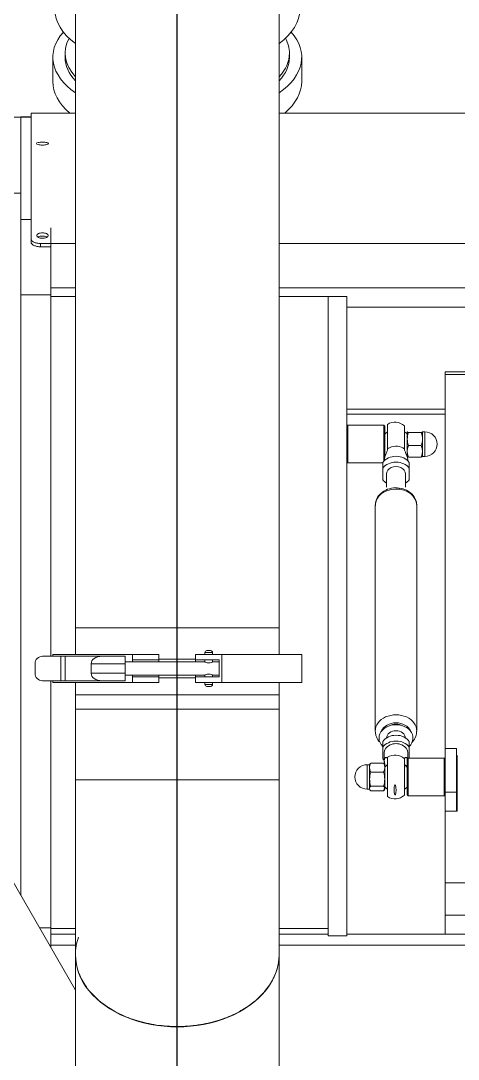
# Model space of a CAD drawing. Extents: x -681219 to -550379, y -242630 to -158199.
# Drawn here: x -589781 to -589549, y -221861 to -221311 of the extents above; entities that cross this region are included whole.
import ezdxf
from ezdxf.lldxf.tags import DXFTag

# ---------------------------------------------------------------- set-up
doc = ezdxf.new("R2010")
doc.units = 0
doc.header["$LTSCALE"] = 1000
doc.layers.get('0').update_dxf_attribs({"linetype": 'CONTINUOUS'})
doc.layers.add('center', color=253, linetype='CENTER2')
doc.layers.add('famsun', color=7, linetype='CONTINUOUS', lineweight=0)
tags = doc.linetypes.add('CENTER2', pattern=[28.575, 19.05, -3.175, 3.175, -3.175]).pattern_tags.tags
tags[10:11] = [DXFTag(74, 4), DXFTag(75, 0), DXFTag(340, '0'), DXFTag(46, 0.0), DXFTag(50, 0.0), DXFTag(44, 0.0), DXFTag(45, 0.0)]
tags[8:9] = [DXFTag(74, 4), DXFTag(75, 0), DXFTag(340, '0'), DXFTag(46, 0.0), DXFTag(50, 0.0), DXFTag(44, 0.0), DXFTag(45, 0.0)]
tags[6:7] = [DXFTag(74, 4), DXFTag(75, 0), DXFTag(340, '0'), DXFTag(46, 0.0), DXFTag(50, 0.0), DXFTag(44, 0.0), DXFTag(45, 0.0)]
tags[4:5] = [DXFTag(74, 4), DXFTag(75, 0), DXFTag(340, '0'), DXFTag(46, 0.0), DXFTag(50, 0.0), DXFTag(44, 0.0), DXFTag(45, 0.0)]

# ---------------------------------------------------------------- blocks, each defined once
blk = doc.blocks.new('CYPZ04001A0001XY_A_CYPZ1000_V_1')
at = {"color": 0, "linetype": 'ByBlock', "lineweight": -2}
for p, q in [((575.5, -372.31), (575.5, -460.7)), ((683.5, -460.7), (683.5, -372.31)), ((683.5, -441.99), (773.86, -598.51)), ((575.5, -460.88), (575.5, -553.52)), ((683.5, -553.52), (683.5, -460.88)), ((575.5, -465.82), (448.19, -465.82)), ((696.5, -465.82), (683.5, -465.82)), ((696.5, -464.51), (696.5, -475.04)), ((448.19, -471.59), (539.5, -471.59)), ((487.5, -481.72), (487.5, -471.59)), ((539.5, -809.74), (539.5, -470.82)), ((539.5, -470.82), (549.5, -470.82)), ((549.5, -809.74), (549.5, -470.82)), ((549.5, -471.59), (575.5, -471.59)), ((575.5, -471.66), (549.5, -471.66)), ((683.5, -471.59), (696.5, -471.59)), ((696.5, -471.66), (683.5, -471.66)), ((549.5, -809.74), (549.5, -474.58)), ((575.5, -474.58), (549.5, -474.58)), ((696.5, -474.58), (683.5, -474.58)), ((696.5, -475.04), (696.5, -606.02)), ((696.5, -475.04), (702.58, -475.04)), ((439.39, -481.72), (487.5, -481.72)), ((487.5, -498.9), (487.5, -481.72)), ((712.5, -864.55), (712.5, -492.22)), ((416, -498.9), (487.5, -498.9)), ((487.5, -536.79), (487.5, -498.9)), ((481, -566.31), (481, -536.79)), ((481, -536.79), (487.5, -536.79)), ((481.5, -536.79), (481.5, -546.96)), ((487.5, -536.79), (487.5, -546.96)), ((488, -545.02), (487.5, -545.52)), ((488, -565.02), (488, -545.02)), ((507, -545.02), (488, -545.02)), ((507, -545.02), (507, -565.02)), ((507.5, -545.52), (507, -545.02)), ((518, -544.57), (518, -565.47)), ((481.5, -546.96), (481.5, -570.02)), ((481.5, -546.96), (487.5, -546.96)), ((487.5, -546.96), (487.5, -570.02)), ((507.5, -564.52), (507.5, -545.52)), ((509, -564.71), (509, -545.33)), ((519.73, -548.12), (519.5, -548.52)), ((519.5, -561.52), (519.5, -548.9)), ((526.92, -547.64), (520.08, -547.64)), ((526.92, -550.16), (520.08, -550.16)), ((528.8, -548.52), (527.5, -548.52)), ((527.5, -561.52), (527.5, -548.9)), ((528.8, -548.52), (528.8, -561.52)), ((575.5, -553.52), (683.5, -553.52)), ((575.5, -553.52), (683.5, -553.52)), ((575.5, -553.52), (575.5, -598.52)), ((683.5, -598.52), (683.5, -553.52)), ((519.5, -561.52), (519.73, -561.92)), ((526.92, -557.54), (520.08, -557.54)), ((527.27, -561.92), (527.5, -561.52)), ((527.5, -561.52), (528.8, -561.52)), ((481.5, -563.13), (481, -563.13)), ((481.5, -566.31), (481, -566.31)), ((487.5, -564.52), (488, -565.02)), ((488, -565.02), (507, -565.02)), ((506.5, -570.8), (506.5, -565.02)), ((507, -565.02), (507.5, -564.52)), ((507.25, -564.77), (507.25, -567.75)), ((519.75, -567.75), (519.75, -563.69)), ((526.92, -562.4), (520.08, -562.4)), ((520.5, -570.8), (520.5, -564.7)), ((481.5, -570.02), (487.5, -570.02)), ((487.5, -768.3), (487.5, -570.02)), ((506.5, -573.89), (506.5, -570.8)), ((520.5, -573.89), (520.5, -570.8)), ((502.5, -579.31), (502.5, -699.01)), ((508.76, -581.63), (509.82, -582.15)), ((517.18, -582.15), (518.24, -581.63)), ((524.5, -699.01), (524.5, -579.31)), ((575.5, -591.02), (683.5, -591.02)), ((575.5, -591.02), (575.5, -605.02)), ((683.5, -605.02), (683.5, -591.02)), ((575.5, -598.52), (683.5, -598.52)), ((563.5, -605.02), (605.8, -605.02)), ((563.5, -605.02), (563.5, -620.02)), ((605.8, -605.02), (619.8, -605.02)), ((605.8, -605.02), (605.8, -620.02)), ((610.8, -604.02), (614.8, -604.02)), ((610.8, -604.02), (610.8, -605.02)), ((613.8, -603.02), (611.8, -603.02)), ((614.8, -605.02), (614.8, -604.02)), ((619.8, -605.02), (619.8, -608.02)), ((639.2, -605.02), (653.2, -605.02)), ((639.2, -605.02), (639.2, -608.02)), ((653.2, -605.02), (695.5, -605.02)), ((653.2, -605.02), (653.2, -608.02)), ((695.5, -606.02), (695.5, -605.02)), ((607.2, -608.02), (619.8, -608.02)), ((607.2, -608.02), (607.2, -617.02)), ((610.83, -609.02), (607.2, -609.02)), ((610.8, -608.02), (610.8, -609.03)), ((614.8, -609.02), (614.8, -608.02)), ((657.2, -609.02), (614.8, -609.02)), ((619.8, -607.52), (639.2, -607.52)), ((619.8, -609.02), (619.8, -608.02)), ((639.2, -608.02), (639.2, -609.02)), ((639.2, -608.02), (653.2, -608.02)), ((653.2, -608.02), (653.2, -609.02)), ((657.2, -610.02), (657.2, -606.02)), ((657.2, -606.02), (669.48, -606.02)), ((675.2, -610.02), (657.2, -610.02)), ((657.2, -610.02), (657.2, -615.02)), ((688.91, -606.02), (669.48, -606.02)), ((675.2, -610.02), (675.2, -615.02)), ((688.91, -619.02), (688.91, -606.02)), ((688.91, -606.02), (691.2, -606.02)), ((700.94, -606.02), (691.2, -606.02)), ((691.2, -606.02), (691.2, -619.02)), ((704.94, -610.02), (704.94, -615.02)), ((607.2, -616.02), (610.81, -616.02)), ((610.8, -616.01), (610.8, -617.02)), ((614.78, -616.02), (657.2, -616.02)), ((614.8, -617.02), (614.8, -616)), ((619.8, -617.02), (619.8, -616.02)), ((639.2, -616.02), (639.2, -617.02)), ((653.2, -616.02), (653.2, -617.02)), ((657.2, -619.02), (657.2, -615.02)), ((657.2, -615.02), (675.2, -615.02)), ((563.5, -620.02), (605.8, -620.02)), ((575.5, -620.02), (575.5, -634.02)), ((605.8, -620.02), (619.8, -620.02)), ((607.2, -617.02), (619.8, -617.02)), ((610.8, -620.02), (610.8, -621.02)), ((614.8, -621.02), (610.8, -621.02)), ((611.8, -622.02), (613.8, -622.02)), ((614.8, -621.02), (614.8, -620.02)), ((619.8, -617.02), (619.8, -620.02)), ((639.2, -617.52), (619.8, -617.52)), ((639.2, -617.02), (653.2, -617.02)), ((639.2, -617.02), (639.2, -620.02)), ((639.2, -620.02), (653.2, -620.02)), ((653.2, -617.02), (653.2, -620.02)), ((653.2, -620.02), (695.5, -620.02)), ((669.48, -619.02), (657.2, -619.02)), ((688.91, -619.02), (669.48, -619.02)), ((683.5, -634.02), (683.5, -620.02)), ((691.2, -619.02), (688.91, -619.02)), ((700.94, -619.02), (691.2, -619.02)), ((695.5, -620.02), (695.5, -619.02)), ((696.5, -619.02), (696.5, -810.65)), ((575.5, -634.02), (575.5, -1054.67)), ((683.5, -634.02), (575.5, -634.02)), ((683.5, -1054.67), (683.5, -634.02)), ((508.5, -708.6), (508.5, -715.66)), ((518.5, -715.66), (518.5, -708.6)), ((506.5, -712.61), (506.5, -718.71)), ((520.5, -712.61), (520.5, -718.71)), ((506.5, -721.79), (506.5, -718.71)), ((520.5, -721.79), (520.5, -718.71)), ((498.2, -724.98), (498.2, -737.98)), ((499.5, -724.98), (498.2, -724.98)), ((499.52, -724.95), (499.5, -724.98)), ((499.5, -724.98), (499.5, -737.95)), ((500.08, -724.64), (506.92, -724.64)), ((507.25, -722.67), (507.25, -722.81)), ((507.5, -724.98), (507.48, -724.95)), ((507.5, -724.98), (507.5, -737.95)), ((519.5, -724.34), (519.5, -740.98)), ((519.75, -722.81), (519.75, -722.67)), ((520, -741.48), (520, -722.41)), ((539, -721.48), (520.5, -721.48)), ((539, -721.48), (539, -741.48)), ((539.5, -721.98), (539, -721.48)), ((500.08, -730.73), (506.92, -730.73)), ((509, -728.91), (509, -741.17)), ((518, -741.93), (518, -728.91)), ((500.08, -737.57), (506.92, -737.57)), ((498.2, -737.98), (499.5, -737.98)), ((499.5, -737.98), (499.5, -737.95)), ((499.5, -737.98), (499.52, -738.01)), ((507.48, -738.01), (507.5, -737.98)), ((519.5, -740.98), (520, -741.48)), ((520, -741.48), (539, -741.48)), ((539, -741.48), (539.5, -740.98)), ((487.5, -747.3), (539.5, -747.3)), ((487.5, -750), (539.5, -750)), ((416, -768.3), (487.5, -768.3)), ((416, -769.72), (487.5, -769.72)), ((487.5, -768.3), (487.5, -769.72)), ((416, -804.08), (539.5, -804.08)), ((416, -814.38), (575.5, -814.38)), ((539.5, -809.74), (549.5, -809.74)), ((575.5, -809.74), (549.5, -809.74)), ((696.5, -809.74), (683.5, -809.74)), ((683.5, -814.38), (696.5, -814.38)), ((696.5, -810.65), (696.5, -812.34)), ((696.5, -810.65), (712.5, -810.65)), ((696.5, -812.34), (696.5, -814.38)), ((696.5, -814.38), (696.5, -846.06)), ((696.5, -836.1), (702, -836.1)), ((702, -837.84), (702, -836.1)), ((425, -837.84), (575.5, -837.84)), ((683.5, -837.84), (702, -837.84)), ((707, -838.55), (707, -840.29)), ((707, -840.29), (707, -907)), ((707, -850.6), (712.5, -850.6)), ((712.5, -904.9), (712.5, -864.55)), ((712.5, -864.55), (717.5, -864.55)), ((442.9, -907), (575.5, -907)), ((683.5, -907), (707, -907)), ((707, -904.9), (712.5, -904.9)), ((712.5, -905), (707, -905)), ((712.5, -904.9), (712.5, -905)), ((712.5, -904.9), (717.5, -904.9)), ((563.5, -923.65), (563.5, -936.64)), ((695.5, -936.64), (695.5, -923.65)), ((570, -936.53), (570, -938.69)), ((689, -938.69), (689, -936.53))]:
    blk.add_line(p, q, dxfattribs=at)
for centre, radius, start, end in [((514, -550.87), 7.46, 57.6021, 132.0807), ((513.5, -555.02), 7.94, 124.5364, 139.1046), ((513.5, -555.02), 7.94, 40.8954, 55.4636), ((521.48, -549.05), 1.99, 134.8261, 175.7044), ((521.48, -548.75), 1.99, 184.3302, 225.1393), ((531.62, -553.85), 12.12, 162.2676, 197.7339), ((524.94, -550.07), 5.43, 153.4103, 175.6423), ((525.52, -549.05), 1.99, 4.2956, 45.1739), ((525.52, -548.75), 1.99, 314.8607, 355.6698), ((515.38, -553.85), 12.12, 342.2661, 17.7324), ((528.8, -555.02), 6.5, 270, 90), ((513.5, -555.02), 7.94, 220.8954, 235.4636), ((513.5, -555.02), 7.94, 304.5364, 319.1046), ((521.48, -560.99), 1.99, 184.3302, 225.1393), ((524.94, -559.97), 5.43, 153.4081, 206.5897), ((522.06, -559.97), 5.43, 333.4104, 26.5918), ((514, -559.17), 7.46, 227.9193, 302.3979), ((525.52, -560.99), 1.99, 314.8607, 332.0919), ((611.8, -604.02), 1, 90, 180), ((613.8, -604.02), 1, 0, 90), ((700.94, -610.02), 4, 0, 90), ((700.94, -615.02), 4, 270, 0), ((611.8, -621.02), 1, 180, 270), ((613.8, -621.02), 1, 270, 0), ((498.2, -731.48), 6.5, 90, 270), ((507.86, -727.68), 8.36, 158.618, 201.3838), ((499.14, -727.68), 8.36, 338.6162, 21.3821), ((509.95, -734.15), 10.45, 160.8916, 199.1068), ((497.05, -734.15), 10.45, 340.8933, 19.1083), ((513.04, -720.28), 10.11, 268.2953, 292.9778), ((513.5, -731.48), 7.94, 220.8954, 235.4636), ((513.5, -731.48), 7.94, 304.5364, 319.1046), ((514, -735.63), 7.46, 227.9193, 302.3979)]:
    blk.add_arc(centre, radius, start, end, dxfattribs=at)
for centre, major_axis, ratio, start_param, end_param in [((629.5, -460.7), (54, 0), 0.707107, 0, 3.141593), ((629.5, -460.7), (54, 0), 0.707107, 6.036344, 6.283185), ((513.5, -567.75), (8, 0), 0.786973, 0.505361, 0.674131), ((513.5, -575.61), (9, 0), 0.786973, 2.461919, 6.283185), ((513.5, -567.75), (-8, 0), 0.786973, 0.505361, 2.636232), ((513.5, -567.75), (-6.25, 0), 0.786973, 0, 3.141593), ((513.5, -575.61), (9, 0), 0.786973, 0, 0.679674), ((513.5, -570.84), (-8, 0), 0.786973, 0.505361, 2.636232), ((513.5, -575.61), (-5, 0), 0.786973, 0.036419, 3.105174), ((513.5, -579.31), (11, 0), 0.786973, 3.140642, 6.283185), ((513.5, -577.46), (-8, 0), 0.786973, 0.309668, 2.831924), ((513.5, -577.46), (7, 0), 0.786973, 4.158223, 5.266555), ((669.48, -610.02), (-5.71, 0), 0.700208, 3.141593, 4.712389), ((669.48, -615.02), (5.71, 0), 0.700208, 4.712389, 6.283185), ((513.5, -699.01), (11, 0), 0.786973, 3.141593, 3.16608), ((513.5, -699.01), (11, 0), 0.786973, 3.16608, 6.283185), ((513.5, -715.66), (-8, 0), 0.786973, 5.387521, 5.777825), ((513.5, -715.66), (-5, 0), 0.786973, 0, 3.141593), ((513.5, -715.66), (-8, 0), 0.786973, 3.646953, 4.037257), ((513.5, -715.66), (8, 0), 0.786973, 3.646953, 5.777825), ((513.5, -718.74), (8, 0), 0.786973, 3.646953, 5.777825), ((513.5, -725.5), (-6.25, 0), 0.786973, 0.766994, 1.448267), ((513.5, -725.5), (6.25, 0), 0.786973, 5.303441, 5.516191), ((629.5, -923.65), (66, 0), 0.5, 2.612713, 3.141593), ((629.5, -923.65), (-66, 0), 0.5, 3.141593, 3.670472), ((629.5, -936.64), (66, 0), 0.5, 2.529038, 3.555927), ((629.5, -936.64), (-66, 0), 0.5, 2.727258, 3.754147), ((629.5, -936.53), (-59.5, 0), 0.5, 5.848494, 6.283185), ((629.5, -936.53), (-59.5, 0), 0.5, 3.141593, 3.576283), ((629.5, -938.69), (-59.5, 0), 0.5, 5.849833, 6.283185), ((629.5, -938.69), (-59.5, 0), 0.5, 2.871927, 3.574945), ((629.5, -938.69), (-59.5, 0), 0.5, 0, 0.269666), ((629.5, -961.92), (65, 0), 0.5, 2.548472, 3.141593), ((629.5, -961.92), (65, 0), 0.5, 0, 0.590308)]:
    blk.add_ellipse(centre, major_axis=major_axis, ratio=ratio, start_param=start_param, end_param=end_param, dxfattribs=at)
blk.add_rational_spline([(575.5, -460.88), (575.5, -384.57), (683.45, -384.52), (683.5, -460.87)], [1, 0.333477589004, 0.333333364548, 0.999567326631], degree=3, dxfattribs=at)
for points, knots in [([(513.53, -547.03), (513.5, -547.46), (513.49, -547.9), (513.52, -548.84), (513.56, -549.34), (513.68, -550.11), (513.72, -550.38), (513.86, -550.69), (513.89, -550.76), (514.01, -550.84), (514.09, -550.78), (514.2, -550.6), (514.23, -550.47), (514.4, -549.81), (514.44, -549.29), (514.54, -547.8), (514.53, -546.92), (514.32, -545.97), (514.28, -545.78), (514.13, -545.58), (514.1, -545.53), (513.97, -545.5), (513.9, -545.55), (513.8, -545.66), (513.76, -545.75), (513.6, -546.2), (513.56, -546.6), (513.53, -547.03)], [0, 0, 0, 0, 0.125, 0.125, 0.25, 0.25, 0.3125, 0.3125, 0.328125, 0.328125, 0.34375, 0.34375, 0.375, 0.375, 0.5, 0.5, 0.75, 0.75, 0.8125, 0.8125, 0.828125, 0.828125, 0.84375, 0.84375, 0.875, 0.875, 1, 1, 1, 1]), ([(508.14, -560.27), (508.12, -560.33), (507.98, -560.67), (507.74, -561.28), (507.48, -562.12), (507.29, -562.94), (507.25, -563.45), (507.25, -563.69), (507.25, -563.69), (507.25, -563.69), (507.25, -563.69), (507.25, -563.69), (507.25, -563.69), (507.25, -563.69), (507.25, -563.69), (507.25, -563.69), (507.25, -563.69), (507.25, -563.69), (507.25, -563.69), (507.25, -563.69), (507.25, -563.69), (507.25, -563.69), (507.25, -563.69), (507.25, -563.69), (507.25, -563.69), (507.25, -563.69), (507.25, -563.69), (507.25, -563.69), (507.25, -563.69)], [0.235061, 0.235061, 0.235061, 0.235061, 0.2496204, 0.3121541, 0.3741471, 0.4367488, 0.4993624, 0.4998519, 0.4998825, 0.4998978, 0.4998997, 0.4999016, 0.4999035, 0.4999054, 0.4999074, 0.4999093, 0.4999112, 0.4999131, 0.499915, 0.4999169, 0.4999188, 0.4999207, 0.4999227, 0.4999246, 0.4999265, 0.4999284, 0.4999303, 0.4999322, 0.4999322, 0.4999322, 0.4999322]), ([(507.41, -564.66), (507.44, -564.72), (507.53, -564.92), (507.74, -565.18), (508.17, -565.4), (508.63, -565.32), (508.91, -564.97), (509, -564.68), (509, -564.5), (509, -564.41)], [0.603041, 0.603041, 0.603041, 0.603041, 0.6244862, 0.6872162, 0.7498367, 0.8745487, 0.9371155, 0.9694583, 1, 1, 1, 1]), ([(518, -564.41), (518, -564.5), (518, -564.68), (518.09, -564.97), (518.37, -565.32), (518.83, -565.4), (519.26, -565.18), (519.52, -564.85), (519.71, -564.36), (519.75, -563.93), (519.75, -563.69), (519.75, -563.69), (519.75, -563.69), (519.75, -563.69), (519.75, -563.69), (519.75, -563.69), (519.75, -563.69), (519.75, -563.69), (519.75, -563.69), (519.75, -563.69), (519.75, -563.69), (519.75, -563.69), (519.75, -563.69), (519.75, -563.69), (519.75, -563.69), (519.75, -563.69), (519.75, -563.69), (519.75, -563.69), (519.75, -563.69), (519.75, -563.69), (519.75, -563.69), (519.75, -563.69), (519.75, -563.69), (519.75, -563.69), (519.75, -563.69), (519.75, -563.69), (519.75, -563.69), (519.75, -563.69), (519.75, -563.69), (519.75, -563.69), (519.75, -563.69), (519.75, -563.69), (519.75, -563.69), (519.75, -563.69), (519.75, -563.69), (519.75, -563.69), (519.75, -563.69), (519.75, -563.69), (519.75, -563.69), (519.75, -563.69), (519.75, -563.68), (519.75, -563.67), (519.75, -563.64), (519.75, -563.59), (519.75, -563.49), (519.73, -563.27), (519.68, -562.82), (519.57, -562.31), (519.46, -561.93), (519.42, -561.82)], [0, 0, 0, 0, 0.0303775, 0.0625407, 0.1250787, 0.2496204, 0.3121541, 0.3741471, 0.4367488, 0.4993624, 0.4998519, 0.4998825, 0.4998978, 0.4998997, 0.4999016, 0.4999035, 0.4999054, 0.4999074, 0.4999093, 0.4999112, 0.4999131, 0.499915, 0.4999169, 0.4999188, 0.4999207, 0.4999227, 0.4999246, 0.4999265, 0.4999284, 0.4999303, 0.4999322, 0.4999341, 0.499936, 0.499938, 0.4999399, 0.4999418, 0.4999437, 0.4999456, 0.4999475, 0.4999494, 0.4999513, 0.4999532, 0.4999552, 0.4999571, 0.499959, 0.4999609, 0.4999628, 0.4999666, 0.4999743, 0.5000966, 0.5003413, 0.5013198, 0.5032759, 0.5071842, 0.5149892, 0.5305778, 0.561869, 0.6244862, 0.6481252, 0.6481252, 0.6481252, 0.6481252]), ([(505.04, -573.35), (504.94, -573.46), (504.03, -574.41), (502.79, -576.38), (502.63, -578.3), (502.57, -579.31)], [0.7842551, 0.7842551, 0.7842551, 0.7842551, 0.7980155, 0.9085034, 1, 1, 1, 1]), ([(524.5, -579.31), (524.43, -578.45), (524.26, -576.7), (523.2, -574.76), (522.33, -573.74), (522.18, -573.58)], [0, 0, 0, 0, 0.0779513, 0.1861116, 0.2062691, 0.2062691, 0.2062691, 0.2062691]), ([(610.81, -609.02), (610.83, -609.02), (611.05, -609.14), (611.75, -609.42), (612.27, -609.58), (613.34, -609.58), (613.85, -609.42), (614.56, -609.14), (614.78, -609.02), (614.8, -609.02)], [0.2581826, 0.2581826, 0.2581826, 0.2581826, 0.375, 0.375, 0.5, 0.5, 0.625, 0.625, 0.7420212, 0.7420212, 0.7420212, 0.7420212]), ([(614.8, -616.02), (614.78, -616.01), (614.56, -615.9), (613.86, -615.61), (613.34, -615.45), (612.27, -615.45), (611.75, -615.61), (611.05, -615.89), (610.83, -616.01), (610.81, -616.02)], [0.2581826, 0.2581826, 0.2581826, 0.2581826, 0.375, 0.375, 0.5, 0.5, 0.625, 0.625, 0.7420212, 0.7420212, 0.7420212, 0.7420212]), ([(502.5, -699.01), (502.57, -699.87), (502.74, -701.62), (504.27, -704.43), (507.02, -706.78), (510.73, -708.23), (514.96, -708.46), (519.12, -707.3), (522.31, -704.96), (524.23, -701.9), (524.39, -699.93), (524.45, -698.87)], [0, 0, 0, 0, 0.077572, 0.185205, 0.296986, 0.415643, 0.539279, 0.665642, 0.794128, 0.904078, 1, 1, 1, 1]), ([(499.5, -725.01), (499.5, -724.95), (499.56, -724.88), (499.76, -724.76), (499.91, -724.7), (500.08, -724.64)], [0, 0, 0, 0, 0.5, 0.5, 1, 1, 1, 1]), ([(506.92, -724.64), (507.09, -724.7), (507.24, -724.76), (507.44, -724.88), (507.5, -724.95), (507.5, -725.01)], [0, 0, 0, 0, 0.5, 0.5, 1, 1, 1, 1]), ([(509, -728.91), (509, -728.83), (509, -728.64), (508.91, -728.21), (508.63, -727.38), (508.17, -726.32), (507.74, -725.21), (507.48, -724.37), (507.29, -723.55), (507.25, -723.05), (507.25, -722.81), (507.25, -722.81), (507.25, -722.81), (507.25, -722.81), (507.25, -722.81), (507.25, -722.81), (507.25, -722.81), (507.25, -722.81), (507.25, -722.81), (507.25, -722.81), (507.25, -722.81), (507.25, -722.81), (507.25, -722.81), (507.25, -722.81), (507.25, -722.81), (507.25, -722.81), (507.25, -722.81), (507.25, -722.81), (507.25, -722.81), (507.25, -722.81), (507.25, -722.81), (507.25, -722.81)], [0, 0, 0, 0, 0.0303775, 0.0625407, 0.1250787, 0.2496204, 0.3121541, 0.3741471, 0.4367488, 0.4993624, 0.4998519, 0.4998825, 0.4998978, 0.4998997, 0.4999016, 0.4999035, 0.4999054, 0.4999074, 0.4999093, 0.4999112, 0.4999131, 0.499915, 0.4999169, 0.4999188, 0.4999207, 0.4999227, 0.4999246, 0.4999265, 0.4999284, 0.4999303, 0.4999322, 0.4999322, 0.4999322, 0.4999322]), ([(519.75, -722.81), (519.75, -722.81), (519.75, -722.81), (519.75, -722.81), (519.75, -722.81), (519.75, -722.81), (519.75, -722.81), (519.75, -722.81), (519.75, -722.81), (519.75, -722.81), (519.75, -722.81), (519.75, -722.81), (519.75, -722.81), (519.75, -722.81), (519.75, -722.81), (519.75, -722.81), (519.75, -722.81), (519.75, -722.81), (519.75, -722.81), (519.75, -722.81), (519.75, -722.81), (519.75, -722.82), (519.75, -722.83), (519.75, -722.85), (519.75, -722.9), (519.75, -723.01), (519.73, -723.22), (519.68, -723.67), (519.53, -724.36), (519.26, -725.2), (518.83, -726.31), (518.37, -727.37), (518.09, -728.21), (518, -728.64), (518, -728.82), (518, -728.91)], [0.4999322, 0.4999322, 0.4999322, 0.4999322, 0.4999341, 0.499936, 0.499938, 0.4999399, 0.4999418, 0.4999437, 0.4999456, 0.4999475, 0.4999494, 0.4999513, 0.4999532, 0.4999552, 0.4999571, 0.499959, 0.4999609, 0.4999628, 0.4999666, 0.4999743, 0.5000966, 0.5003413, 0.5013198, 0.5032759, 0.5071842, 0.5149892, 0.5305778, 0.561869, 0.6244862, 0.6872162, 0.7498367, 0.8745487, 0.9371155, 0.9694583, 1, 1, 1, 1]), ([(500.08, -737.57), (499.91, -737.63), (499.76, -737.69), (499.56, -737.82), (499.5, -737.88), (499.5, -737.95)], [0, 0, 0, 0, 0.5, 0.5, 1, 1, 1, 1]), ([(507.5, -737.95), (507.5, -737.88), (507.44, -737.82), (507.24, -737.69), (507.09, -737.63), (506.92, -737.57)], [0, 0, 0, 0, 0.5, 0.5, 1, 1, 1, 1]), ([(702, -836.1), (702.33, -836.1), (702.65, -836.12), (703.13, -836.17), (703.29, -836.19), (703.61, -836.23), (703.76, -836.26), (704.22, -836.35), (704.5, -836.43), (705.05, -836.61), (705.3, -836.71), (705.76, -836.94), (705.97, -837.06), (706.34, -837.33), (706.49, -837.47), (706.74, -837.76), (706.84, -837.92), (706.97, -838.23), (707, -838.39), (707, -838.55)], [0, 0, 0, 0, 0.125, 0.125, 0.1875, 0.1875, 0.25, 0.25, 0.375, 0.375, 0.5, 0.5, 0.625, 0.625, 0.75, 0.75, 0.875, 0.875, 1, 1, 1, 1]), ([(701, -843.49), (701.79, -843.49), (702.57, -843.34), (703.68, -842.81), (704, -842.44), (704, -841.69), (703.68, -841.31), (702.56, -840.77), (701.78, -840.62), (700.22, -840.62), (699.43, -840.78), (698.33, -841.31), (698, -841.68), (698, -842.44), (698.32, -842.81), (699.43, -843.34), (700.21, -843.49), (701, -843.49)], [0, 0, 0, 0, 0.125, 0.125, 0.25, 0.25, 0.375, 0.375, 0.5, 0.5, 0.625, 0.625, 0.75, 0.75, 0.875, 0.875, 1, 1, 1, 1]), ([(698.61, -841.19), (698.69, -841.24), (698.78, -841.29), (699.43, -841.6), (700.21, -841.75), (701, -841.75)], [0.8536237, 0.8536237, 0.8536237, 0.8536237, 0.875, 0.875, 1, 1, 1, 1]), ([(701, -841.75), (701.79, -841.75), (702.57, -841.6), (703.21, -841.29), (703.29, -841.25), (703.37, -841.2)], [0, 0, 0, 0, 0.125, 0.125, 0.1447564, 0.1447564, 0.1447564, 0.1447564]), ([(707, -840.29), (707, -840.13), (706.97, -839.97), (706.87, -839.74), (706.83, -839.66), (706.74, -839.51), (706.68, -839.43), (706.49, -839.21), (706.34, -839.07), (705.98, -838.8), (705.77, -838.68), (705.31, -838.45), (705.05, -838.35), (704.51, -838.17), (704.22, -838.09), (703.62, -837.97), (703.3, -837.92), (702.66, -837.86), (702.33, -837.84), (702, -837.84)], [0, 0, 0, 0, 0.125, 0.125, 0.1875, 0.1875, 0.25, 0.25, 0.375, 0.375, 0.5, 0.5, 0.625, 0.625, 0.75, 0.75, 0.875, 0.875, 1, 1, 1, 1]), ([(701, -891.6), (701.84, -891.6), (702.66, -891.51), (703.83, -891.23), (704.17, -891.03), (704.18, -890.63), (703.84, -890.42), (702.65, -890.13), (701.83, -890.04), (700.17, -890.04), (699.34, -890.13), (698.17, -890.42), (697.83, -890.62), (697.82, -891.03), (698.17, -891.23), (699.34, -891.51), (700.16, -891.6), (701, -891.6)], [0, 0, 0, 0, 0.125, 0.125, 0.25, 0.25, 0.375, 0.375, 0.5, 0.5, 0.625, 0.625, 0.75, 0.75, 0.875, 0.875, 1, 1, 1, 1])]:
    blk.add_open_spline(points, degree=3, knots=knots, dxfattribs=at)
at = {"layer": 'center', "ltscale": 17.201947}
blk.add_line((629.5, -161.11), (629.5, -1214.93), dxfattribs=at)

msp = doc.modelspace()

# ---------------------------------------------------------------- block references
at = {"layer": 'famsun', "rotation": 180}
msp.add_blockref('CYPZ04001A0001XY_A_CYPZ1000_V_1', (-589068.721, -222266.6983), dxfattribs=at)

doc.saveas('drawing.dxf')
